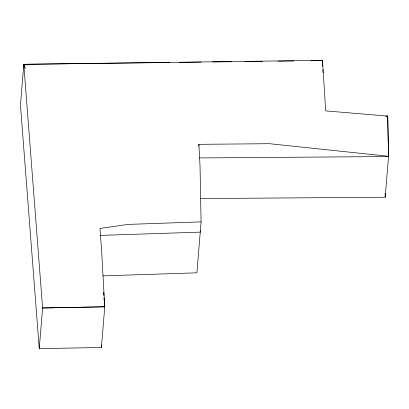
<?xml version="1.0" encoding="UTF-8"?>
<svg xmlns="http://www.w3.org/2000/svg" width="409" height="409" viewBox="0 0 409 409"><rect width="100%" height="100%" fill="white"/><g stroke="black" fill="none" stroke-linecap="round" stroke-linejoin="round"><path stroke-width="0.61" d="M388.55 156.289L269.439 143.702L198.897 144.331L200.027 165.952L201.09 221.877L128.078 224.403L99.954 228.437L101.596 250.282L104.755 306.801L101.412 347.481L39.259 348.652L42.602 307.972L23.794 64.31L322.507 60.348L325.682 110.885L387.717 116.1L388.55 156.289L385.186 197.225L200.814 198.58M198.743 146.187L198.897 144.331M201.09 221.877L196.903 272.818L103.058 275.87M322.507 60.348L322.675 64.919M387.507 118.641L387.717 116.1L385.82 116.156M386.474 116.371L387.717 116.1L388.325 146.437M100.645 235.379L200.246 232.138L200.206 230.875M104.515 303.631L104.755 306.806L42.602 307.972L104.755 306.806L104.52 303.647M169.95 62.495L23.794 64.31L20.45 104.99L39.259 348.652M179.433 62.372L201.223 62.107M212.481 61.963L231.857 61.723M244.904 61.56L262.491 61.345M277.972 61.151L293.764 60.956M310.998 60.742L322.486 60.598L322.747 66.33M199.582 157.935L388.53 156.55L388.351 147.7M27.567 64.98L23.794 64.31L25.21 68.543M24.918 64.913L23.794 64.31L25.082 67.229M104.351 305.595L104.755 306.806M104.418 302.363L104.085 297.926L104.423 302.384M103.702 292.87L103.896 295.395M103.661 292.277L103.85 294.802M101.222 344.956L101.412 347.481M322.89 69.515L323.038 72.695M385.109 193.431L385.186 197.225"/></g></svg>
